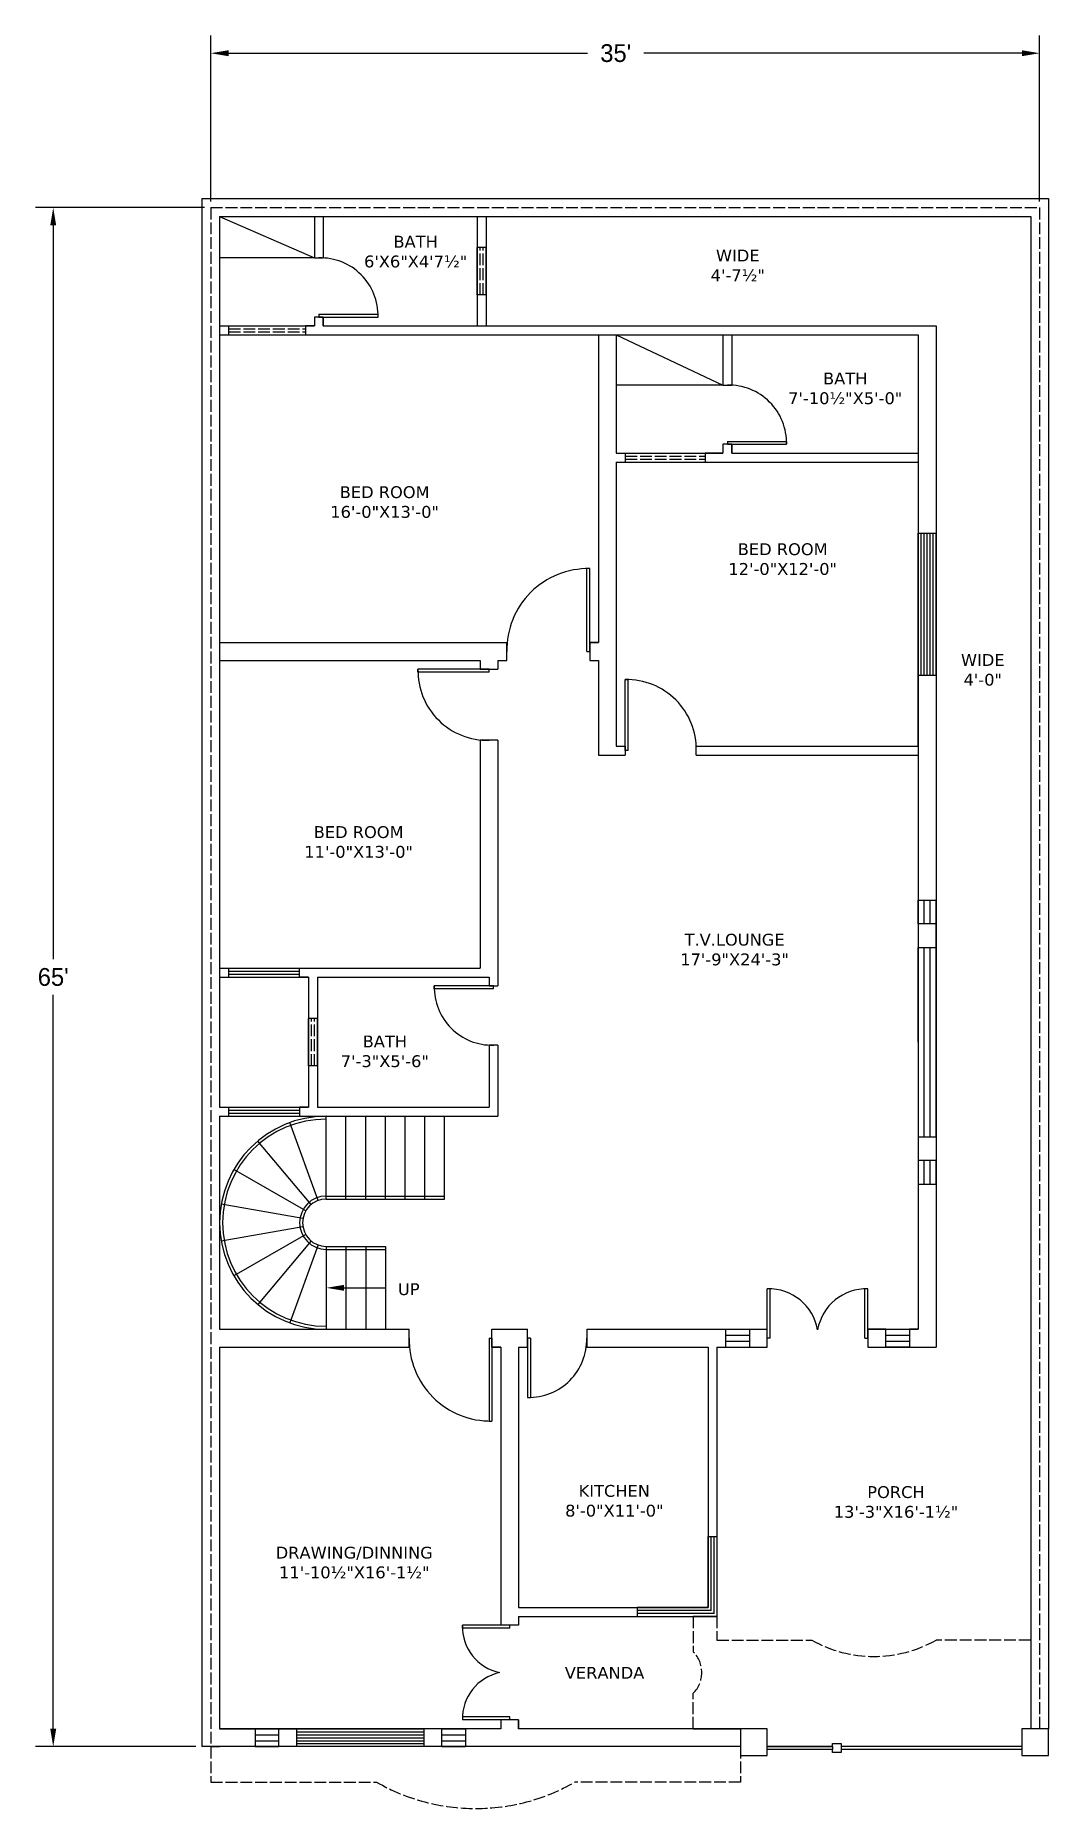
# Model space of a CAD drawing. Header units: inches. Extents: x -84 to 429, y -804 to 95.
import ezdxf

# ---------------------------------------------------------------- set-up
doc = ezdxf.new("R2010")
doc.units = ezdxf.units.IN
doc.header["$LTSCALE"] = 0.5
doc.header["$MEASUREMENT"] = 0
doc.linetypes.add('ACAD_ISO02W100', pattern=[15, 12, -3])
for name, color, linetype in [('Doors', 1, 'Continuous'), ('Main Gate', 253, 'Continuous'), ('Pillars', 121, 'Continuous'), ('Shade', 11, 'Continuous'), ('Stairs', 191, 'Continuous'), ('Venti', 6, 'ACAD_ISO02W100'), ('Walls', 2, 'Continuous'), ('Windows', 80, 'Continuous')]:
    doc.layers.add(name, color=color, linetype=linetype)
doc.dimstyles.get("Standard").update_dxf_attribs({"dimscale": 50, "dimtxt": 0.18, "dimasz": 0.18, "dimexe": 0.18, "dimexo": 0.0625, "dimgap": 0.09, "dimtad": 0, "dimtih": 1, "dimtoh": 1, "dimdec": 8, "dimzin": 0, "dimdsep": 46, "dimlunit": 4, "dimtxsty": 'Standard', "dimcen": 0.09, "dimadec": 0, "dimazin": 2, "dimtfac": 1, "dimtdec": 8, "dimtofl": 0, "dimtmove": 0, "dimatfit": 3, "dimfxl": 1, "dimtolj": 1, "dimtzin": 0, "dimarcsym": 0})

# ---------------------------------------------------------------- blocks, each defined once
blk = doc.blocks.new('*D1')
at = {"color": 0, "lineweight": -2, "transparency": 16777216}
for p, q in [((1.52, 7.67), (-84.19, 7.67)), ((-75.19, -1.33), (-75.19, -373.33)), ((-75.19, -763.33), (-75.19, -391.33)), ((-2.98, -772.33), (-84.19, -772.33))]:
    blk.add_line(p, q, dxfattribs=at)
at = {"color": 0, "transparency": 16777216}
for points in [[(-76.69, -1.33), (-73.69, -1.33), (-75.19, 7.67)], [(-76.69, -763.33), (-73.69, -763.33), (-75.19, -772.33)]]:
    blk.add_solid(points, dxfattribs=at)
at = {"layer": 'Defpoints', "color": 0, "transparency": 16777216}
for p in [(4.64, 7.67), (-75.19, -772.33), (0.14, -772.33)]:
    blk.add_point(p, dxfattribs=at)
at = {"color": 0, "transparency": 16777216, "insert": (-75.19, -382.33), "char_height": 9, "attachment_point": 5}
blk.add_mtext("\\A1;65'", dxfattribs=at)
blk = doc.blocks.new('*D2')
at = {"color": 0, "lineweight": -2, "transparency": 16777216}
for p, q in [((4.64, 10.79), (4.64, 94.88)), ((424.64, 10.79), (424.64, 94.88)), ((13.64, 85.88), (195.59, 85.88)), ((415.64, 85.88), (224.09, 85.88))]:
    blk.add_line(p, q, dxfattribs=at)
at = {"color": 0, "transparency": 16777216}
for points in [[(13.64, 87.38), (13.64, 84.38), (4.64, 85.88)], [(415.64, 87.38), (415.64, 84.38), (424.64, 85.88)]]:
    blk.add_solid(points, dxfattribs=at)
at = {"layer": 'Defpoints', "color": 0, "transparency": 16777216}
for p in [(424.64, 85.88), (4.64, 7.67), (424.64, 7.67)]:
    blk.add_point(p, dxfattribs=at)
at = {"color": 0, "transparency": 16777216, "insert": (209.84, 85.88), "char_height": 9, "attachment_point": 5}
blk.add_mtext("\\A1;35'", dxfattribs=at)

msp = doc.modelspace()

# ---------------------------------------------------------------- linework, layer by layer
at = {"lineweight": 30}
for p, q in [((9.1427876, 3.16961854), (57.1427876, -17.83038146)), ((144.1427876, -24.58038146), (144.1427876, -12.58038146)), ((144.1427876, -24.58038146), (144.1427876, -36.58038146)), ((9.1427876, -52.33038146), (13.6427876, -52.33038146)), ((57.1427876, -52.33038146), (52.6427876, -52.33038146)), ((52.6427876, -52.33038146), (57.1427876, -52.33038146)), ((61.6427876, -47.83038146), (61.6427876, -52.33038146)), ((210.1427876, -56.83038146), (210.1427876, -116.83038146)), ((210.1427876, -56.83038146), (264.1427876, -82.33038146)), ((268.6427876, -112.33038146), (268.6427876, -116.83038146)), ((210.1427876, -116.83038146), (214.6427876, -116.83038146)), ((255.1427876, -116.83038146), (264.1427876, -116.83038146)), ((196.6427876, -212.83038146), (201.1427876, -212.83038146)), ((141.1427876, -221.83038146), (141.1427876, -226.33038146)), ((363.1427876, -221.83038146), (363.1427876, -382.33038146)), ((210.1427876, -265.33038146), (214.6427876, -265.33038146)), ((145.6427876, -382.33038146), (145.6427876, -386.83038146)), ((58.6427876, -415.33038146), (58.6427876, -403.33038146)), ((58.6427876, -415.33038146), (58.6427876, -427.33038146)), ((9.1427876, -448.33038146), (54.1427876, -448.33038146)), ((9.1427876, -452.83038146), (9.1427876, -560.83038146)), ((147.1427876, -560.83038146), (163.6427876, -560.83038146)), ((147.1427876, -560.83038146), (165.1427876, -560.83038146)), ((264.1427876, -560.83038146), (276.1427876, -560.83038146)), ((9.1427876, -569.83038146), (9.1427876, -763.33038146)), ((150.1427876, -569.83038146), (147.1427876, -569.83038146)), ((147.1427876, -569.83038146), (150.1427876, -569.83038146)), ((147.1427876, -569.83038146), (151.6427876, -569.83038146)), ((151.6427876, -569.83038146), (147.1427876, -569.83038146)), ((147.1427876, -569.83038146), (147.1427876, -569.83038146)), ((147.1427876, -569.83038146), (151.6427876, -569.83038146)), ((160.6427876, -569.83038146), (163.6427876, -569.83038146)), ((160.6427876, -569.83038146), (163.6427876, -569.83038146)), ((160.6427876, -569.83038146), (165.1427876, -569.83038146)), ((261.1427876, -569.83038146), (285.1427876, -569.83038146)), ((261.1427876, -569.83038146), (264.1427876, -569.83038146)), ((276.1427876, -569.83038146), (285.1427876, -569.83038146)), ((160.6427876, -706.33038146), (160.6427876, -710.83038146)), ((160.6427876, -706.33038146), (160.6427876, -710.83038146)), ((273.1427876, -763.33038146), (273.1427876, -772.33038146)), ((420.1427876, -763.33038146), (415.6427876, -763.33038146)), ((4.6427876, -772.33038146), (9.1427876, -772.33038146)), ((27.1427876, -772.33038146), (39.1427876, -772.33038146)), ((133.6427876, -772.33038146), (121.6427876, -772.33038146))]:
    msp.add_line(p, q, dxfattribs=at)
for p, q in [((109.6427876, -227.83038146), (109.6427876, -226.33038146)), ((214.6427876, -231.58038146), (216.1427876, -231.58038146)), ((72.1427876, -539.83038146), (93.1427876, -539.83038146)), ((132.1427876, -712.33038146), (132.1427876, -710.83038146))]:
    msp.add_line(p, q)
msp.add_solid([(72.1427876, -538.33038146), (72.1427876, -541.33038146), (63.1427876, -539.83038146)])
at = {"layer": 'Doors'}
for p, q in [((13.6427876, -52.33038146), (13.6427876, -56.83038146)), ((52.6427876, -52.33038146), (52.6427876, -56.83038146)), ((59.3927876, -46.33038146), (89.3927876, -46.33038146)), ((59.3927876, -46.33038146), (59.3927876, -47.83038146)), ((59.3927876, -47.83038146), (89.3927876, -47.83038146)), ((89.3927876, -47.83038146), (89.3927876, -46.33038146)), ((266.3927876, -110.83038146), (296.3927876, -110.83038146)), ((266.3927876, -110.83038146), (266.3927876, -112.33038146)), ((266.3927876, -112.33038146), (296.3927876, -112.33038146)), ((296.3927876, -110.83038146), (296.3927876, -112.33038146)), ((214.6427876, -116.83038146), (214.6427876, -121.33038146)), ((255.1427876, -116.83038146), (255.1427876, -121.33038146)), ((195.1427876, -217.33038146), (195.1427876, -175.33038146)), ((196.6427876, -217.33038146), (196.6427876, -175.33038146)), ((195.1427876, -217.33038146), (196.6427876, -217.33038146)), ((145.6427876, -226.33038146), (109.6427876, -226.33038146)), ((145.6427876, -227.83038146), (109.6427876, -227.83038146)), ((145.6427876, -227.83038146), (145.6427876, -226.33038146)), ((214.6427876, -267.58038146), (214.6427876, -231.58038146)), ((216.1427876, -267.58038146), (216.1427876, -231.58038146)), ((216.1427876, -267.58038146), (214.6427876, -267.58038146)), ((147.8927876, -386.83038146), (117.8927876, -386.83038146)), ((117.8927876, -388.33038146), (117.8927876, -386.83038146)), ((147.8927876, -388.33038146), (117.8927876, -388.33038146)), ((147.8927876, -388.33038146), (147.8927876, -386.83038146)), ((286.6427876, -565.33038146), (286.6427876, -540.33038146)), ((288.1427876, -565.33038146), (288.1427876, -540.33038146)), ((336.1427876, -565.33038146), (336.1427876, -540.33038146)), ((337.6427876, -565.33038146), (337.6427876, -540.33038146)), ((145.6427876, -565.33038146), (145.6427876, -607.33038146)), ((145.6427876, -565.33038146), (147.1427876, -565.33038146)), ((147.1427876, -565.33038146), (147.1427876, -607.33038146)), ((165.1427876, -565.33038146), (165.1427876, -595.33038146)), ((166.6427876, -565.33038146), (165.1427876, -565.33038146)), ((166.6427876, -565.33038146), (166.6427876, -595.33038146)), ((288.1427876, -565.33038146), (286.6427876, -565.33038146)), ((336.1427876, -565.33038146), (337.6427876, -565.33038146)), ((165.1427876, -595.33038146), (166.6427876, -595.33038146)), ((145.6427876, -607.33038146), (147.1427876, -607.33038146)), ((156.1427876, -710.83038146), (132.1427876, -710.83038146)), ((156.1427876, -712.33038146), (132.1427876, -712.33038146)), ((156.1427876, -712.33038146), (156.1427876, -710.83038146)), ((156.1427876, -757.33038146), (132.1427876, -757.33038146)), ((156.1427876, -758.83038146), (132.1427876, -758.83038146)), ((156.1427876, -758.83038146), (156.1427876, -757.33038146))]:
    msp.add_line(p, q, dxfattribs=at)
at = {"layer": 'Doors', "linetype": 'ACAD_ISO02W100'}
for p, q in [((13.6427876, -53.83038146), (52.6427876, -53.83038146)), ((13.6427876, -55.33038146), (52.6427876, -55.33038146)), ((214.6427876, -118.33038146), (255.1427876, -118.33038146)), ((214.6427876, -119.83038146), (255.1427876, -119.83038146))]:
    msp.add_line(p, q, dxfattribs=at)
at = {"layer": 'Doors'}
for centre, radius, start, end in [((60.1427876, -47.08038146), 29.2596138, 358.5311992856, 91.4688007144), ((267.1427876, -111.58038146), 29.2596138, 358.5311992856, 91.4688007144), ((195.8927876, -216.58038146), 41.25681762, 88.958373324, 181.041626676), ((144.8927876, -227.08038146), 35.25797782, 178.7811247649, 271.2188752351), ((215.3927876, -266.83038146), 35.25797782, 358.7811247649, 91.2188752351), ((147.1427876, -387.58038146), 29.2596138, 178.5311992856, 271.4688007144), ((287.3927876, -565.45326281), 25.13407384, 10.0292427367, 91.7099581493), ((336.8927876, -565.45326281), 25.13407384, 88.2900418507, 169.9707572633), ((146.3927876, -566.08038146), 41.25681762, 178.958373324, 271.041626676), ((165.8927876, -566.08038146), 29.2596138, 268.5311992856, 1.4688007144), ((155.86647181, -711.58038146), 23.73553649, 178.189255646, 258.3910707384), ((155.86647181, -758.08038146), 23.73553649, 101.6089292615, 181.810744354)]:
    msp.add_arc(centre, radius, start, end, dxfattribs=at)
at = {"layer": 'Main Gate'}
for p, q in [((286.6427876, -772.33038146), (319.6427876, -772.33038146)), ((319.6427876, -772.33038146), (286.6427876, -772.33038146)), ((415.6427876, -772.33038146), (324.1427876, -772.33038146)), ((319.6427876, -773.83038146), (286.6427876, -773.83038146)), ((415.6427876, -773.83038146), (324.1427876, -773.83038146))]:
    msp.add_line(p, q, dxfattribs=at)
at = {"layer": 'Pillars', "lineweight": 30}
for p, q in [((273.1427876, -763.33038146), (273.1427876, -776.83038146)), ((286.6427876, -763.33038146), (273.1427876, -763.33038146)), ((286.6427876, -776.83038146), (286.6427876, -763.33038146)), ((429.1427876, -763.33038146), (415.6427876, -763.33038146)), ((415.6427876, -763.33038146), (415.6427876, -776.83038146)), ((429.1427876, -776.83038146), (429.1427876, -763.33038146)), ((319.6427876, -772.33038146), (319.6427876, -770.83038146)), ((319.6427876, -770.83038146), (324.1427876, -770.83038146)), ((319.6427876, -772.33038146), (319.6427876, -773.83038146)), ((324.1427876, -770.83038146), (324.1427876, -775.33038146)), ((273.1427876, -776.83038146), (286.6427876, -776.83038146)), ((319.6427876, -775.33038146), (319.6427876, -773.83038146)), ((324.1427876, -775.33038146), (319.6427876, -775.33038146)), ((415.6427876, -776.83038146), (429.1427876, -776.83038146))]:
    msp.add_line(p, q, dxfattribs=at)
at = {"layer": 'Shade', "linetype": 'ACAD_ISO02W100'}
for p, q in [((249.1427876, -706.33038146), (249.1427876, -724.33038146)), ((261.1427876, -706.33038146), (261.1427876, -718.33038146)), ((261.1427876, -718.33038146), (309.1427876, -718.33038146)), ((420.1427876, -718.33038146), (372.1427876, -718.33038146)), ((249.1427876, -763.33038146), (249.1427876, -745.33038146)), ((4.6427876, -772.33038146), (4.6427876, -790.33038146)), ((273.1427876, -772.33038146), (273.1427876, -790.33038146)), ((4.6427876, -790.33038146), (88.6427876, -790.33038146)), ((273.1427876, -790.33038146), (189.1427876, -790.33038146))]:
    msp.add_line(p, q, dxfattribs=at)
for centre, radius, start, end in [((340.6427876, -662.93520469), 63.72499988, 240.3756401762, 299.6243598238), ((238.49578697, -734.83038146), 14.95354882, 315.3982777594, 44.6017222406), ((138.8927876, -702.7741655), 100.95124295, 240.1477535959, 299.8522464041)]:
    msp.add_arc(centre, radius, start, end, dxfattribs=at)
at = {"layer": 'Stairs'}
for p, q in [((59.03854588, -495.55407001), (44.67369986, -456.08697994)), ((63.1427876, -494.83038146), (63.1427876, -452.83038146)), ((73.1427876, -494.83038146), (73.1427876, -452.83038146)), ((83.1427876, -494.83038146), (83.1427876, -452.83038146)), ((93.1427876, -494.83038146), (93.1427876, -452.83038146)), ((103.1427876, -494.83038146), (103.1427876, -452.83038146)), ((113.1427876, -494.83038146), (113.1427876, -452.83038146)), ((123.1427876, -494.83038146), (123.1427876, -452.83038146)), ((55.42933628, -497.63784814), (28.43225667, -465.46398153)), ((52.75048275, -500.83038146), (16.37741579, -479.83038146)), ((63.1427876, -493.33038146), (123.1427876, -493.33038146)), ((51.32509456, -504.74660333), (9.96316893, -497.45337986)), ((63.1427876, -494.83038146), (123.1427876, -494.83038146)), ((51.32509456, -508.91415959), (9.96316893, -516.20738305)), ((52.75048275, -512.83038146), (16.37741579, -533.83038146)), ((55.42933628, -516.02291478), (28.43225667, -548.19678139)), ((59.03854588, -518.10669291), (44.67369986, -557.57378298)), ((63.1427876, -518.83038146), (93.1427876, -518.83038146)), ((63.1427876, -518.83038146), (63.1427876, -560.83038146)), ((63.1427876, -520.33038146), (93.1427876, -520.33038146)), ((73.1427876, -518.83038146), (73.1427876, -560.83038146)), ((83.1427876, -518.83038146), (83.1427876, -560.83038146)), ((93.1427876, -518.83038146), (93.1427876, -560.83038146))]:
    msp.add_line(p, q, dxfattribs=at)
for radius in [54, 52.5, 13.5, 12]:
    msp.add_arc((63.1427876, -506.83038146), radius, 90, 270, dxfattribs=at)
at = {"layer": 'Venti'}
for p, q in [((144.1427876, -12.58038146), (139.6427876, -12.58038146)), ((141.1427876, -36.58038146), (141.1427876, -12.58038146)), ((142.6427876, -36.58038146), (142.6427876, -12.58038146)), ((144.1427876, -36.58038146), (139.6427876, -36.58038146)), ((58.6427876, -403.33038146), (54.1427876, -403.33038146)), ((55.6427876, -427.33038146), (55.6427876, -403.33038146)), ((57.1427876, -427.33038146), (57.1427876, -403.33038146)), ((58.6427876, -427.33038146), (54.1427876, -427.33038146))]:
    msp.add_line(p, q, dxfattribs=at)
at = {"layer": 'Walls', "lineweight": 30}
for p, q in [((0.1427876, 12.16961854), (429.1427876, 12.16961854)), ((0.1427876, 12.16961854), (0.1427876, -772.33038146)), ((429.1427876, 12.16961854), (429.1427876, -763.33038146)), ((9.1427876, 3.16961854), (420.1427876, 3.16961854)), ((9.1427876, 3.16961854), (9.1427876, -448.33038146)), ((9.1427876, 3.16961854), (9.1427876, -52.33038146)), ((57.1427876, 3.16961854), (57.1427876, -17.83038146)), ((61.6427876, 3.16961854), (61.6427876, -17.83038146)), ((139.6427876, 3.16961854), (139.6427876, -52.33038146)), ((144.1427876, 3.16961854), (144.1427876, -52.33038146)), ((420.1427876, 3.16961854), (420.1427876, -763.33038146)), ((57.1427876, -17.83038146), (9.1427876, -17.83038146)), ((57.1427876, -17.83038146), (61.6427876, -17.83038146)), ((139.6427876, -36.58038146), (139.6427876, -12.58038146)), ((144.1427876, -36.58038146), (144.1427876, -12.58038146)), ((9.1427876, -52.33038146), (13.6427876, -52.33038146)), ((13.6427876, -52.33038146), (52.6427876, -52.33038146)), ((57.1427876, -52.33038146), (52.6427876, -52.33038146)), ((61.6427876, -47.83038146), (57.1427876, -47.83038146)), ((57.1427876, -47.83038146), (57.1427876, -52.33038146)), ((61.6427876, -52.33038146), (61.6427876, -47.83038146)), ((61.6427876, -52.33038146), (372.1427876, -52.33038146)), ((372.1427876, -52.33038146), (372.1427876, -569.83038146)), ((9.1427876, -56.83038146), (13.6427876, -56.83038146)), ((13.6427876, -56.83038146), (52.6427876, -56.83038146)), ((52.6427876, -56.83038146), (363.1427876, -56.83038146)), ((201.1427876, -56.83038146), (201.1427876, -212.83038146)), ((210.1427876, -56.83038146), (363.1427876, -56.83038146)), ((210.1427876, -56.83038146), (210.1427876, -116.83038146)), ((264.1427876, -56.83038146), (264.1427876, -82.33038146)), ((268.6427876, -56.83038146), (268.6427876, -82.33038146)), ((363.1427876, -56.83038146), (363.1427876, -560.83038146)), ((264.1427876, -82.33038146), (210.1427876, -82.33038146)), ((264.1427876, -82.33038146), (268.6427876, -82.33038146)), ((268.6427876, -112.33038146), (264.1427876, -112.33038146)), ((264.1427876, -112.33038146), (264.1427876, -116.83038146)), ((268.6427876, -116.83038146), (268.6427876, -112.33038146)), ((210.1427876, -116.83038146), (214.6427876, -116.83038146)), ((210.1427876, -121.33038146), (214.6427876, -121.33038146)), ((210.1427876, -121.33038146), (210.1427876, -265.33038146)), ((214.6427876, -116.83038146), (255.1427876, -116.83038146)), ((214.6427876, -121.33038146), (255.1427876, -121.33038146)), ((264.1427876, -116.83038146), (255.1427876, -116.83038146)), ((255.1427876, -121.33038146), (363.1427876, -121.33038146)), ((268.6427876, -116.83038146), (363.1427876, -116.83038146)), ((363.1427876, -121.33038146), (363.1427876, -157.33038146)), ((363.1427876, -229.33038146), (363.1427876, -157.33038146)), ((372.1427876, -229.33038146), (372.1427876, -157.33038146)), ((9.1427876, -212.83038146), (154.6427876, -212.83038146)), ((154.6427876, -221.83038146), (154.6427876, -212.83038146)), ((201.1427876, -212.83038146), (196.6427876, -212.83038146)), ((196.6427876, -212.83038146), (196.6427876, -221.83038146)), ((9.1427876, -221.83038146), (141.1427876, -221.83038146)), ((9.1427876, -221.83038146), (9.1427876, -448.33038146)), ((141.1427876, -221.83038146), (141.1427876, -226.33038146)), ((150.1427876, -221.83038146), (150.1427876, -226.33038146)), ((150.1427876, -221.83038146), (154.6427876, -221.83038146)), ((150.1427876, -221.83038146), (150.1427876, -226.33038146)), ((150.1427876, -221.83038146), (154.6427876, -221.83038146)), ((196.6427876, -221.83038146), (201.1427876, -221.83038146)), ((201.1427876, -221.83038146), (201.1427876, -265.33038146)), ((363.1427876, -221.83038146), (363.1427876, -382.33038146)), ((141.1427876, -226.33038146), (150.1427876, -226.33038146)), ((363.1427876, -265.33038146), (363.1427876, -229.33038146)), ((150.1427876, -262.33038146), (141.1427876, -262.33038146)), ((141.1427876, -262.33038146), (141.1427876, -377.83038146)), ((150.1427876, -262.33038146), (150.1427876, -382.33038146)), ((150.1427876, -262.33038146), (150.1427876, -382.33038146)), ((201.1427876, -265.33038146), (201.1427876, -269.83038146)), ((210.1427876, -265.33038146), (214.6427876, -265.33038146)), ((214.6427876, -265.33038146), (214.6427876, -269.83038146)), ((250.6427876, -269.83038146), (250.6427876, -265.33038146)), ((250.6427876, -265.33038146), (363.1427876, -265.33038146)), ((201.1427876, -269.83038146), (210.1427876, -269.83038146)), ((210.1427876, -269.83038146), (214.6427876, -269.83038146)), ((250.6427876, -269.83038146), (363.1427876, -269.83038146)), ((363.1427876, -269.83038146), (363.1427876, -560.83038146)), ((363.1427876, -355.33038146), (363.1427876, -343.33038146)), ((372.1427876, -355.33038146), (372.1427876, -343.33038146)), ((372.1427876, -367.33038146), (372.1427876, -355.33038146)), ((363.1427876, -415.33038146), (363.1427876, -367.33038146)), ((372.1427876, -463.33038146), (372.1427876, -367.33038146)), ((9.1427876, -377.83038146), (141.1427876, -377.83038146)), ((9.1427876, -377.83038146), (13.6427876, -377.83038146)), ((9.1427876, -382.33038146), (54.1427876, -382.33038146)), ((9.1427876, -382.33038146), (9.1427876, -430.33038146)), ((13.6427876, -377.83038146), (49.6427876, -377.83038146)), ((13.6427876, -382.33038146), (49.6427876, -382.33038146)), ((54.1427876, -382.33038146), (49.6427876, -382.33038146)), ((54.1427876, -382.33038146), (54.1427876, -448.33038146)), ((58.6427876, -382.33038146), (58.6427876, -448.33038146)), ((58.6427876, -382.33038146), (145.6427876, -382.33038146)), ((145.6427876, -382.33038146), (145.6427876, -386.83038146)), ((150.1427876, -382.33038146), (150.1427876, -386.83038146)), ((145.6427876, -386.83038146), (150.1427876, -386.83038146)), ((54.1427876, -427.33038146), (54.1427876, -403.33038146)), ((58.6427876, -427.33038146), (58.6427876, -403.33038146)), ((150.1427876, -416.83038146), (145.6427876, -416.83038146)), ((145.6427876, -416.83038146), (145.6427876, -448.33038146)), ((150.1427876, -416.83038146), (150.1427876, -452.83038146)), ((363.1427876, -415.33038146), (363.1427876, -463.33038146)), ((9.1427876, -448.33038146), (13.6427876, -448.33038146)), ((13.6427876, -448.33038146), (49.6427876, -448.33038146)), ((54.1427876, -448.33038146), (49.6427876, -448.33038146)), ((58.6427876, -448.33038146), (145.6427876, -448.33038146)), ((9.1427876, -452.83038146), (150.1427876, -452.83038146)), ((9.1427876, -452.83038146), (9.1427876, -560.83038146)), ((13.6427876, -452.83038146), (49.6427876, -452.83038146)), ((372.1427876, -463.33038146), (372.1427876, -475.33038146)), ((363.1427876, -475.33038146), (363.1427876, -487.33038146)), ((372.1427876, -487.33038146), (372.1427876, -475.33038146)), ((9.1427876, -560.83038146), (105.1427876, -560.83038146)), ((105.1427876, -569.83038146), (105.1427876, -560.83038146)), ((147.1427876, -560.83038146), (165.1427876, -560.83038146)), ((147.1427876, -569.83038146), (147.1427876, -560.83038146)), ((165.1427876, -569.83038146), (165.1427876, -560.83038146)), ((195.1427876, -560.83038146), (285.1427876, -560.83038146)), ((195.1427876, -560.83038146), (286.6427876, -560.83038146)), ((195.1427876, -560.83038146), (195.1427876, -569.83038146)), ((265.6427876, -560.83038146), (277.6427876, -560.83038146)), ((286.6427876, -569.83038146), (286.6427876, -560.83038146)), ((346.6427876, -560.83038146), (337.6427876, -560.83038146)), ((337.6427876, -560.83038146), (337.6427876, -569.83038146)), ((337.6427876, -560.83038146), (363.1427876, -560.83038146)), ((363.1427876, -560.83038146), (358.6427876, -560.83038146)), ((9.1427876, -569.83038146), (105.1427876, -569.83038146)), ((9.1427876, -569.83038146), (9.1427876, -763.33038146)), ((151.6427876, -569.83038146), (147.1427876, -569.83038146)), ((151.6427876, -569.83038146), (151.6427876, -710.83038146)), ((160.6427876, -569.83038146), (160.6427876, -701.83038146)), ((160.6427876, -569.83038146), (165.1427876, -569.83038146)), ((195.1427876, -569.83038146), (255.1427876, -569.83038146)), ((195.1427876, -569.83038146), (256.6427876, -569.83038146)), ((256.6427876, -569.83038146), (256.6427876, -701.83038146)), ((261.1427876, -569.83038146), (261.1427876, -706.33038146)), ((261.1427876, -569.83038146), (286.6427876, -569.83038146)), ((261.1427876, -569.83038146), (265.6427876, -569.83038146)), ((277.6427876, -569.83038146), (286.6427876, -569.83038146)), ((337.6427876, -569.83038146), (372.1427876, -569.83038146)), ((358.6427876, -569.83038146), (346.6427876, -569.83038146)), ((256.6427876, -701.83038146), (256.6427876, -665.83038146)), ((160.6427876, -701.83038146), (255.1427876, -701.83038146)), ((160.6427876, -701.83038146), (256.6427876, -701.83038146)), ((160.6427876, -706.33038146), (259.6427876, -706.33038146)), ((160.6427876, -706.33038146), (261.1427876, -706.33038146)), ((160.6427876, -706.33038146), (160.6427876, -710.83038146)), ((256.6427876, -701.83038146), (220.6427876, -701.83038146)), ((261.1427876, -706.33038146), (249.1427876, -706.33038146)), ((160.6427876, -710.83038146), (151.6427876, -710.83038146)), ((150.1427876, -763.33038146), (9.1427876, -763.33038146)), ((151.6427876, -763.33038146), (9.1427876, -763.33038146)), ((9.1427876, -763.33038146), (27.1427876, -763.33038146)), ((27.1427876, -763.33038146), (39.1427876, -763.33038146)), ((39.1427876, -763.33038146), (48.1427876, -763.33038146)), ((48.1427876, -763.33038146), (112.6427876, -763.33038146)), ((121.6427876, -763.33038146), (112.6427876, -763.33038146)), ((121.6427876, -763.33038146), (133.6427876, -763.33038146)), ((151.6427876, -763.33038146), (133.6427876, -763.33038146)), ((160.6427876, -758.83038146), (151.6427876, -758.83038146)), ((151.6427876, -758.83038146), (151.6427876, -763.33038146)), ((160.6427876, -763.33038146), (160.6427876, -758.83038146)), ((160.6427876, -758.83038146), (160.6427876, -763.33038146)), ((286.6427876, -763.33038146), (160.6427876, -763.33038146)), ((249.1427876, -763.33038146), (273.1427876, -763.33038146)), ((9.1427876, -772.33038146), (0.1427876, -772.33038146)), ((273.1427876, -772.33038146), (4.6427876, -772.33038146)), ((27.1427876, -772.33038146), (39.1427876, -772.33038146)), ((121.6427876, -772.33038146), (133.6427876, -772.33038146))]:
    msp.add_line(p, q, dxfattribs=at)
at = {"layer": 'Walls', "linetype": 'ACAD_ISO02W100'}
for p, q in [((4.6427876, 7.66961854), (4.6427876, -772.33038146)), ((4.6427876, 7.66961854), (424.6427876, 7.66961854)), ((424.6427876, 7.66961854), (424.6427876, -763.33038146))]:
    msp.add_line(p, q, dxfattribs=at)
at = {"layer": 'Windows'}
for p, q in [((363.1427876, -157.33038146), (372.1427876, -157.33038146)), ((364.6427876, -229.33038146), (364.6427876, -157.33038146)), ((366.1427876, -229.33038146), (366.1427876, -157.33038146)), ((367.6427876, -229.33038146), (367.6427876, -157.33038146)), ((369.1427876, -229.33038146), (369.1427876, -157.33038146)), ((370.6427876, -229.33038146), (370.6427876, -157.33038146)), ((363.1427876, -229.33038146), (372.1427876, -229.33038146)), ((363.1427876, -343.33038146), (372.1427876, -343.33038146)), ((366.1427876, -355.33038146), (366.1427876, -343.33038146)), ((369.1427876, -355.33038146), (369.1427876, -343.33038146)), ((372.1427876, -355.33038146), (363.1427876, -355.33038146)), ((363.1427876, -367.33038146), (372.1427876, -367.33038146)), ((366.1427876, -463.33038146), (366.1427876, -367.33038146)), ((369.1427876, -463.33038146), (369.1427876, -367.33038146)), ((13.6427876, -377.83038146), (13.6427876, -382.33038146)), ((13.6427876, -379.33038146), (49.6427876, -379.33038146)), ((13.6427876, -380.83038146), (49.6427876, -380.83038146)), ((49.6427876, -382.33038146), (49.6427876, -377.83038146)), ((13.6427876, -448.33038146), (13.6427876, -452.83038146)), ((49.6427876, -448.33038146), (49.6427876, -452.83038146)), ((13.6427876, -449.83038146), (49.6427876, -449.83038146)), ((13.6427876, -451.33038146), (49.6427876, -451.33038146)), ((363.1427876, -463.33038146), (372.1427876, -463.33038146)), ((372.1427876, -475.33038146), (363.1427876, -475.33038146)), ((366.1427876, -487.33038146), (366.1427876, -475.33038146)), ((369.1427876, -487.33038146), (369.1427876, -475.33038146)), ((363.1427876, -487.33038146), (372.1427876, -487.33038146)), ((265.6427876, -569.83038146), (265.6427876, -560.83038146)), ((265.6427876, -563.83038146), (277.6427876, -563.83038146)), ((277.6427876, -560.83038146), (277.6427876, -569.83038146)), ((346.6427876, -569.83038146), (346.6427876, -560.83038146)), ((346.6427876, -563.83038146), (358.6427876, -563.83038146)), ((358.6427876, -560.83038146), (358.6427876, -569.83038146)), ((265.6427876, -566.83038146), (277.6427876, -566.83038146)), ((346.6427876, -566.83038146), (358.6427876, -566.83038146)), ((256.6427876, -665.83038146), (261.1427876, -665.83038146)), ((258.1427876, -703.33038146), (258.1427876, -665.83038146)), ((259.6427876, -704.83038146), (259.6427876, -665.83038146)), ((220.6427876, -701.83038146), (220.6427876, -706.33038146)), ((258.1427876, -703.33038146), (220.6427876, -703.33038146)), ((259.6427876, -704.83038146), (220.6427876, -704.83038146)), ((27.1427876, -763.33038146), (27.1427876, -772.33038146)), ((39.1427876, -772.33038146), (39.1427876, -763.33038146)), ((48.1427876, -763.33038146), (48.1427876, -772.33038146)), ((112.6427876, -763.33038146), (112.6427876, -772.33038146)), ((121.6427876, -772.33038146), (121.6427876, -763.33038146)), ((133.6427876, -763.33038146), (133.6427876, -772.33038146)), ((27.1427876, -766.33038146), (39.1427876, -766.33038146)), ((27.1427876, -769.33038146), (39.1427876, -769.33038146)), ((48.1427876, -764.83038146), (112.6427876, -764.83038146)), ((48.1427876, -766.33038146), (112.6427876, -766.33038146)), ((48.1427876, -767.83038146), (112.6427876, -767.83038146)), ((48.1427876, -769.33038146), (112.6427876, -769.33038146)), ((48.1427876, -770.83038146), (112.6427876, -770.83038146)), ((121.6427876, -766.33038146), (133.6427876, -766.33038146)), ((121.6427876, -769.33038146), (133.6427876, -769.33038146))]:
    msp.add_line(p, q, dxfattribs=at)

# ---------------------------------------------------------------- texts
at = {"lineweight": 30, "char_height": 6, "attachment_point": 1}
for s, width, insert in [('\\pxqc;{\\fVerdana|b0|i0|c0|p34;BATH\\P6\'X6"X4\'7½"}', 51.8343037073, (82.52700291, -6.65195899)), ('\\pxqc;{\\fVerdana|b0|i0|c0|p34;WIDE\\P4\'-7½"}', 51.8343037073, (245.75518011, -13.65126654)), ('\\pxqc;{\\fVerdana|b0|i0|c0|p34;BATH\\P7\'-10½"X5\'-0"}', 51.8343037073, (300.21196388, -75.95854559)), ('\\pxqc;{\\fVerdana|b0|i0|c0|p34;BED ROOM\\P16\'-0"X13\'-0"}', 51.8343037073, (66.81923871, -133.56746054)), ('\\pxqc;{\\fVerdana|b0|i0|c0|p34;BED ROOM\\P12\'-0"X12\'-0"}', 56.660267945, (266.11044973, -162.48728934)), ('\\pxqc;{\\fVerdana|b0|i0|c0|p34;WIDE\\P4\'-0"}', 28.0491871202, (381.79472106, -218.62201779)), ('\\pxqc;{\\fVerdana|b0|i0|c0|p34;BED ROOM\\P11\'-0"X13\'-0"}', 59.4179646471, (49.85605902, -305.84686224)), ('\\pxqc;{\\fVerdana|b0|i0|c0|p34;T.V.LOUNGE\\P17\'-9"X24\'-3"}', 69.759322289, (235.1871654, -360.37808917)), ('\\pxqc;{\\fVerdana|b0|i0|c0|p34;BATH\\P7\'-3"X5\'-6"}', 55.6261391682, (65.02956477, -411.94780073)), ('\\pxqc;{\\fVerdana|b0|i0|c0|p34;KITCHEN\\P8\'-0"X11\'-0"}', 61.7587766576, (178.23500281, -639.74590228)), ('\\pxqc;{\\fVerdana|b0|i0|c0|p34;PORCH\\P13\'-3"X16\'-1½"}', 67.8629403939, (317.90572867, -640.34260526)), ('\\pxqc;{\\fVerdana|b0|i0|c0|p34;DRAWING/DINNING\\P11\'-10½"X16\'-1½"}', 90.8918829418, (31.8932235, -671.03617619)), ('\\pxqc;{\\fVerdana|b0|i0|c0|p34;VERANDA}', 58.4548280986, (174.94537847, -731.93983319))]:
    msp.add_mtext_dynamic_manual_height_columns(s, width=width, gutter_width=1, heights=[0], dxfattribs=dict(at, insert=insert))
at = {"insert": (94.81886503, -537.48954652), "char_height": 6, "attachment_point": 1}
msp.add_mtext_dynamic_manual_height_columns('\\pxqc;{\\fVerdana|b0|i0|c0|p34;UP}', width=20.3066621037, gutter_width=1, heights=[0], dxfattribs=at)

# ---------------------------------------------------------------- dimensions: what is measured, and where the dimension line sits
dim = msp.add_linear_dim(base=(424.6427875969, 85.8806017817), p1=(4.6427875969, 7.6696185418), p2=(424.6427875969, 7.6696185418), dimstyle='Standard')
dim.commit()
dim.dimension.update_dxf_attribs({"geometry": '*D2', "text_midpoint": (209.8421612987, 85.8806017817), "dimtype": 160})
dim = msp.add_linear_dim(base=(-75.1861452343, -772.3303814582), p1=(4.6427875969, 7.6696185418), p2=(0.1427875969, -772.3303814582), angle=90, dimstyle='Standard')
dim.commit()
dim.dimension.update_dxf_attribs({"geometry": '*D1', "text_midpoint": (-75.1861452343, -382.3303814582)})

doc.saveas('drawing.dxf')
